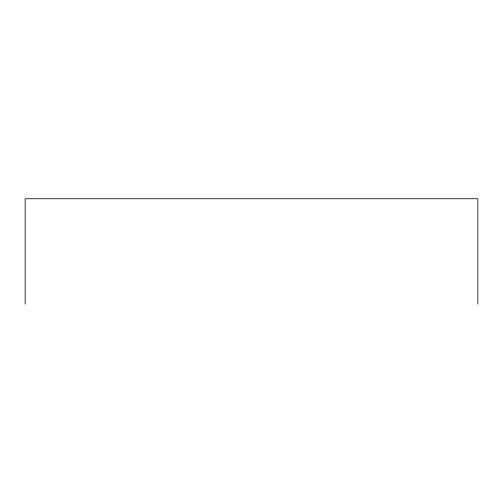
<?xml version="1.0" encoding="UTF-8"?>
<svg xmlns="http://www.w3.org/2000/svg" width="503" height="503" viewBox="0 0 503 503"><rect width="100%" height="100%" fill="white"/><g stroke="black" fill="none" stroke-linecap="round" stroke-linejoin="round"><path stroke-width="0.75" d="M477.85 304.252L477.85 198.748L25.15 198.748L25.15 304.252"/></g></svg>
